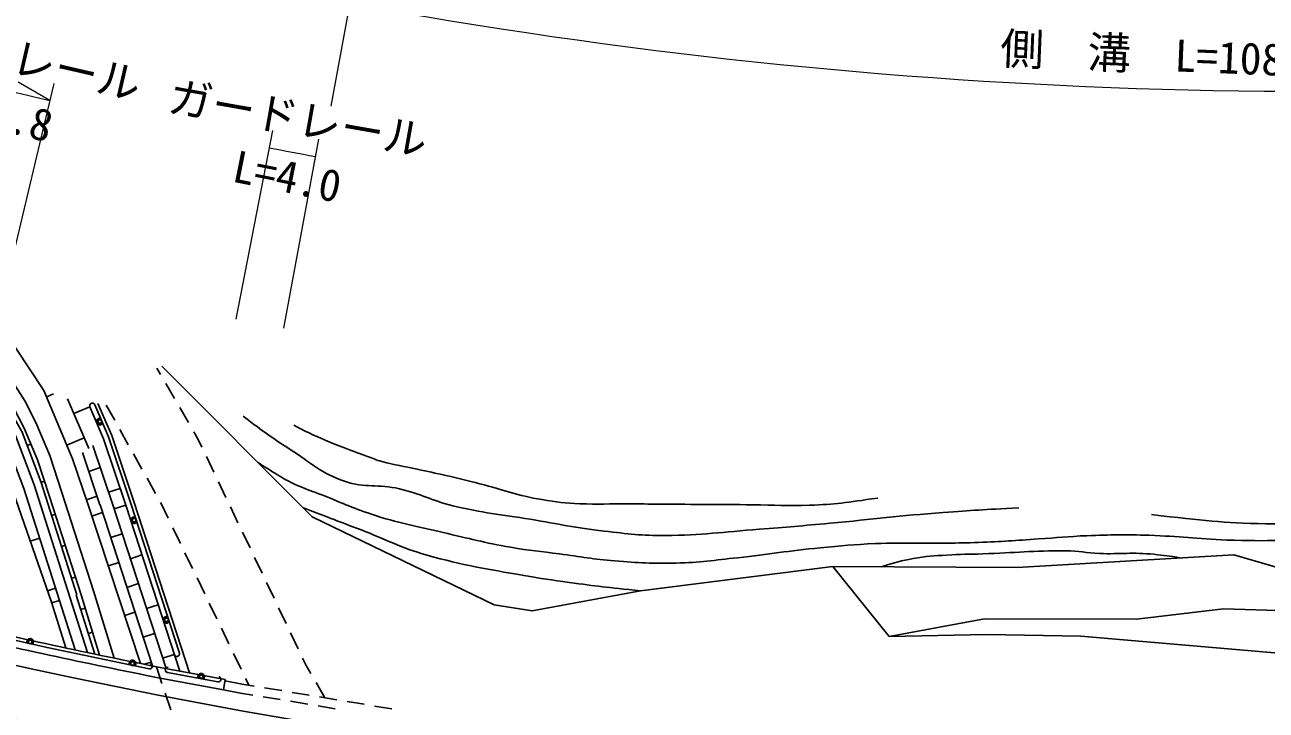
# Model space of a CAD drawing. Units: millimetres at full size, sheet at 1:1000; details may follow other scales. Extents: x 40000 to 680000, y 20000 to 380000.
# Drawn here: x 310850 to 382040, y 280111 to 319379 of the extents above; entities that cross this region are included whole.
import ezdxf
from ezdxf.enums import TextEntityAlignment as Align

# ---------------------------------------------------------------- set-up
doc = ezdxf.new("R2010")
doc.units = ezdxf.units.MM
doc.header["$LTSCALE"] = 1000
doc.linetypes.add('CHAIN', pattern=[18.5, 12, -1.5, 3.5, -1.5])
for name, color, linetype, lineweight in [('M-BGD', 7, 'Continuous', 25), ('M-BMK', 2, 'CHAIN', 13), ('M-STR-HTXT', 7, 'Continuous', 13), ('M-STR-STR1', 1, 'Continuous', 25), ('M-STR-STRC', 7, 'Continuous', 25)]:
    doc.layers.add(name, color=color, linetype=linetype, lineweight=lineweight)
doc.styles.add('ＭＳ ゴシック', font='')
doc.styles.get('ＭＳ ゴシック').set_extended_font_data('MS Gothic')

msp = doc.modelspace()

# ---------------------------------------------------------------- linework, layer by layer
at = {"layer": 'M-BGD'}
for p, q in [((327338, 291193), (318706, 299826)), ((318629, 299352), (318423, 299706)), ((319433, 297968), (318930, 298833)), ((312495, 298236), (312158, 298092)), ((313306, 297948), (314513, 295112)), ((315515, 297591), (316003, 296718)), ((314585, 297495), (313665, 297103)), ((320237, 296585), (319734, 297449)), ((316296, 296195), (316784, 295322)), ((314253, 295723), (313261, 295301)), ((320799, 295617), (320538, 296066)), ((321007, 295183), (320799, 295617)), ((311192, 295359), (310989, 295273)), ((314151, 294879), (315159, 291876)), ((314758, 295271), (315900, 291868)), ((317077, 294798), (317565, 293925)), ((315179, 294018), (314515, 293795)), ((321696, 293740), (321265, 294642)), ((317858, 293402), (318346, 292529)), ((311975, 293225), (311790, 293165)), ((316319, 292819), (315656, 292596)), ((322386, 292296), (321955, 293198)), ((314992, 292373), (314387, 292170)), ((318639, 292005), (318667, 291955)), ((318667, 291955), (319077, 291106)), ((312585, 291335), (312392, 291273)), ((315310, 291427), (314700, 291228)), ((315164, 291876), (318163, 282651)), ((315903, 291868), (318948, 282499)), ((316641, 291860), (315976, 291643)), ((323075, 290852), (322644, 291754)), ((319337, 290566), (319772, 289665)), ((311708, 289960), (311163, 289787)), ((316439, 290217), (315774, 290000)), ((323765, 289408), (323334, 290311)), ((313160, 289552), (312960, 289488)), ((320033, 289125), (320468, 288225)), ((316238, 288574), (315640, 288380)), ((317569, 289007), (316903, 288790)), ((324455, 287965), (324024, 288867)), ((313745, 287736), (313539, 287670)), ((320729, 287684), (321164, 286784)), ((312618, 287101), (312148, 286952)), ((314789, 286940), (315978, 283090)), ((317367, 287364), (316701, 287147)), ((325144, 286521), (324713, 287423)), ((313195, 283676), (312372, 286307)), ((312841, 286401), (312388, 286257)), ((313745, 283559), (312841, 286401)), ((314442, 283411), (313432, 286589)), ((314870, 283321), (313794, 286704)), ((314072, 286719), (315139, 283265)), ((321425, 286243), (321860, 285343)), ((314307, 285959), (314055, 285881)), ((317165, 285721), (316581, 285531)), ((318496, 286153), (317831, 285937)), ((325834, 285077), (325403, 285979)), ((322121, 284803), (322555, 283902)), ((314735, 284573), (314495, 284499)), ((318294, 284511), (317629, 284294)), ((326523, 283633), (326092, 284536)), ((322816, 283362), (323251, 282461)), ((318093, 282868), (317699, 282740)), ((319424, 283300), (318758, 283084)), ((327005, 282626), (326782, 283092)), ((327248, 282208), (327005, 282626)), ((322348, 281863), (318402, 282595)), ((322238, 281273), (318617, 281945)), ((323512, 281921), (323690, 281553)), ((322238, 281273), (322348, 281863)), ((323225, 281092), (322238, 281273)), ((323315, 281604), (322332, 281785)), ((324004, 281490), (323315, 281604)), ((325582, 281229), (324595, 281392)), ((328055, 280826), (327551, 281690)), ((323919, 280977), (323225, 281092)), ((325498, 280716), (324511, 280879)), ((327076, 280454), (326090, 280618)), ((327161, 280968), (326174, 281131)), ((328739, 280706), (327753, 280870)), ((330318, 280445), (329331, 280608)), ((328655, 280193), (327668, 280356)), ((331896, 280184), (330910, 280347))]:
    msp.add_line(p, q, dxfattribs=at)
for points in [[(305921, 302079), (307561, 300607), (309285, 298515), (310696, 296036), (311790, 293165), (313841, 286719)], [(309197, 302204), (310344, 300862), (311932, 298435), (313593, 294518), (314484, 291884), (317489, 282780)], [(305220, 301297), (306801, 299878), (308417, 297917), (309744, 295587), (310799, 292819), (312841, 286401)], [(305634, 301759), (307250, 300308), (308930, 298270), (310306, 295852), (311384, 293023), (313432, 286589)], [(304890, 300858), (306295, 299489), (307860, 297549), (309086, 295244), (310176, 292629), (312372, 286307)], [(314786, 286949), (312973, 292579), (312284, 294707), (311484, 296591), (310854, 297830), (309812, 299465), (308731, 300783)], [(314072, 286719), (312259, 292349), (311581, 294445), (310804, 296274), (310202, 297458), (309204, 299024), (308151, 300307)], [(315046, 297691), (315833, 295841), (317116, 292016), (320293, 282245)], [(314585, 297495), (315365, 295663), (316641, 291860), (319733, 282348)], [(327338, 291193), (337760, 286146), (339955, 285797), (346167, 286942)], [(371411, 284353), (366027, 284450), (360427, 284328), (357185, 288349), (346167, 286942)], [(357185, 288349), (367763, 288282), (380178, 289004), (384666, 287712), (386195, 288029), (392269, 285982), (392482, 284232), (385180, 285743), (379590, 285916), (374612, 285321), (365884, 285341), (360427, 284328)], [(371411, 284353), (384533, 283224), (390328, 281385), (404804, 284002), (410671, 282691), (419035, 282688), (430950, 283120), (433273, 284359)]]:
    msp.add_lwpolyline(points, dxfattribs=at)
msp.add_arc((406302, 720893), 447620, 257.03874, 258.70315, dxfattribs=at)
for points, knots in [([(367865, 291707), (365769, 291599), (365218, 291562), (363523, 291437), (360978, 291250), (359561, 291052), (357020, 290821), (355437, 290677), (354550, 290600), (352966, 290477), (350866, 290313), (349692, 290136), (347586, 290119), (346214, 290108), (345446, 290215), (344082, 290366), (342419, 290550), (341503, 290771), (339852, 291047), (338111, 291338), (337116, 291403), (335401, 291820), (334179, 292118), (333557, 292511), (332331, 292794), (331125, 293073), (330364, 292830), (329191, 293226), (327850, 293679), (327252, 294286), (326064, 295055), (324984, 295753), (324625, 296015), (323370, 296948)], [0, 0, 0, 0, 1, 1, 1, 2, 2, 2, 3, 3, 3, 4, 4, 4, 5, 5, 5, 6, 6, 6, 7, 7, 7, 8, 8, 8, 9, 9, 9, 10, 10, 10, 11, 11, 11, 11]), ([(324239, 294293), (325296, 293618), (325611, 293376), (326574, 292954), (327054, 292744), (327335, 292656), (327823, 292466), (328956, 292025), (329570, 291721), (330724, 291338), (332297, 290816), (333223, 290673), (334836, 290292), (336347, 289934), (337190, 289713), (338719, 289444), (339805, 289254), (340423, 289210), (341516, 289066), (342756, 288903), (343445, 288763), (344691, 288660), (346059, 288546), (346831, 288513), (348204, 288539), (349588, 288565), (350358, 288702), (351735, 288848), (353586, 289043), (354613, 289236), (356466, 289416), (357696, 289537), (358386, 289602), (359621, 289653), (360569, 289692), (361102, 289662), (362051, 289673), (363419, 289689), (364185, 289671), (365552, 289721), (366889, 289770), (367636, 289835), (368972, 289919), (370060, 289988), (370667, 290067), (371756, 290107), (373153, 290158), (373938, 290175), (375335, 290129), (377077, 290071), (378047, 289924), (379788, 289856), (382136, 289766), (383457, 289902), (385803, 289760), (387728, 289644), (388784, 289345), (390705, 289183), (392827, 289004), (394021, 288979), (396146, 288852), (397639, 288762), (398476, 288708), (399970, 288626), (401925, 288519), (403018, 288384), (404976, 288373), (407297, 288359), (408594, 288554), (410914, 288612), (412777, 288658), (413823, 288597), (415685, 288664), (416986, 288712), (417716, 288734), (419010, 288875), (420448, 289031), (421250, 289158), (422677, 289390), (423798, 289572), (424423, 289696), (425539, 289904), (427051, 290186), (427903, 290320), (429405, 290647), (430752, 290941), (431520, 291062), (432837, 291468), (434176, 291882), (434879, 292250), (436183, 292766), (437886, 293440), (438834, 293830), (440531, 294521), (442093, 295156), (442584, 295358), (444527, 296159)], [0, 0, 0, 0, 1, 1, 1, 2, 2, 2, 3, 3, 3, 4, 4, 4, 5, 5, 5, 6, 6, 6, 7, 7, 7, 8, 8, 8, 9, 9, 9, 10, 10, 10, 11, 11, 11, 12, 12, 12, 13, 13, 13, 14, 14, 14, 15, 15, 15, 16, 16, 16, 17, 17, 17, 18, 18, 18, 19, 19, 19, 20, 20, 20, 21, 21, 21, 22, 22, 22, 23, 23, 23, 24, 24, 24, 25, 25, 25, 26, 26, 26, 27, 27, 27, 28, 28, 28, 29, 29, 29, 30, 30, 30, 31, 31, 31, 32, 32, 32, 32]), ([(326273, 296432), (326670, 296224), (326782, 296171), (327112, 296012), (327826, 295669), (328241, 295508), (328978, 295216), (329570, 294981), (329911, 294870), (330510, 294651), (330828, 294535), (330998, 294445), (331324, 294356), (332108, 294145), (332563, 294093), (333356, 293921), (334000, 293781), (334361, 293705), (335002, 293555), (335761, 293377), (336185, 293270), (336941, 293081), (338339, 292734), (339094, 292406), (340515, 292174), (341353, 292036), (341828, 291973), (342677, 291938), (343756, 291893), (344362, 291938), (345443, 291933), (346170, 291930), (346577, 291921), (347304, 291915), (349367, 291899), (350522, 291897), (352586, 291882), (353858, 291872), (354571, 291801), (355842, 291850), (357380, 291910), (357925, 292001), (359760, 292262)], [0, 0, 0, 0, 1, 1, 1, 2, 2, 2, 3, 3, 3, 4, 4, 4, 5, 5, 5, 6, 6, 6, 7, 7, 7, 8, 8, 8, 9, 9, 9, 10, 10, 10, 11, 11, 11, 12, 12, 12, 13, 13, 13, 14, 14, 14, 14]), ([(440083, 295551), (438934, 295091), (438638, 294974), (437719, 294588), (437047, 294305), (436674, 294140), (436004, 293852), (434357, 293146), (433498, 292576), (431787, 292043), (430006, 291487), (428971, 291288), (427132, 290972), (425606, 290711), (424733, 290684), (423192, 290529), (421656, 290373), (420795, 290284), (419255, 290183), (416855, 290026), (415504, 290060), (413102, 289930), (411032, 289818), (409879, 289638), (407807, 289574), (406550, 289535), (405844, 289511), (404588, 289572), (403478, 289625), (402856, 289667), (401749, 289774), (401325, 289815), (401092, 289891), (400667, 289916), (399704, 289972), (399162, 289891), (398198, 289928), (396977, 289976), (396295, 290041), (395075, 290112), (393560, 290199), (392710, 290217), (391197, 290334), (389986, 290427), (389311, 290507), (388102, 290626), (387370, 290698), (386963, 290785), (386228, 290819), (384584, 290896), (383660, 290751), (382015, 290787), (379449, 290844), (378564, 290977), (375464, 291314)], [0, 0, 0, 0, 1, 1, 1, 2, 2, 2, 3, 3, 3, 4, 4, 4, 5, 5, 5, 6, 6, 6, 7, 7, 7, 8, 8, 8, 9, 9, 9, 10, 10, 10, 11, 11, 11, 12, 12, 12, 13, 13, 13, 14, 14, 14, 15, 15, 15, 16, 16, 16, 17, 17, 17, 18, 18, 18, 18]), ([(326828, 291702), (328422, 291094), (328821, 290941), (330098, 290454), (331589, 289884), (332379, 289428), (333915, 288994), (336047, 288392), (337283, 288211), (339465, 287829), (340478, 287653), (341049, 287576), (342067, 287432), (343664, 287206), (344186, 287158), (346167, 286942)], [0, 0, 0, 0, 1, 1, 1, 2, 2, 2, 3, 3, 3, 4, 4, 4, 5, 5, 5, 5]), ([(359977, 288331), (360816, 288588), (361077, 288667), (361801, 288798), (362542, 288932), (362967, 288952), (363719, 288998), (364526, 289048), (364980, 289037), (365788, 289066), (367646, 289132), (368686, 289248), (370545, 289243), (371305, 289241), (371725, 289112), (372485, 289086), (373702, 289043), (374391, 289165), (375603, 289041), (376213, 288978), (376433, 288957), (377159, 288828)], [0, 0, 0, 0, 1, 1, 1, 2, 2, 2, 3, 3, 3, 4, 4, 4, 5, 5, 5, 6, 6, 6, 7, 7, 7, 7])]:
    msp.add_open_spline(points, degree=3, knots=knots, dxfattribs=at)
at = {"layer": 'M-BMK'}
msp.add_arc((384886, 621566), 350000, 251.58911, 277.79874, dxfattribs=at)
at = {"layer": 'M-STR-HTXT'}
for p, q in [((329664, 321606), (328397, 314722)), ((312279, 315048), (310471, 316092)), ((312510, 316021), (309974, 305317)), ((325050, 313320), (322953, 302521)), ((327684, 312820), (325680, 302004))]:
    msp.add_line(p, q, dxfattribs=at)
for radius, start, end in [(306000, 259.56872, 277.13127), (315000, 255.71567, 256.67356), (315000, 259.01439, 259.50366)]:
    msp.add_arc((384886, 621566), radius, start, end, dxfattribs=at)
at = {"layer": 'M-STR-STR1'}
for p, q in [((318402, 282595), (318716, 281646)), ((318904, 281076), (319218, 280127))]:
    msp.add_line(p, q, dxfattribs=at)
msp.add_arc((407148, 723299), 449551, 256.95594, 258.61442, dxfattribs=at)
at = {"layer": 'M-STR-STRC'}
msp.add_line((321925, 281736), (319023, 282275), dxfattribs=at)
for points in [[(314861, 297612), (315646, 295770), (316926, 291954), (319712, 283383)], [(317981, 282473), (312123, 283692), (306261, 285011)]]:
    msp.add_lwpolyline(points, dxfattribs=at)
for centre, radius in [((315150, 296648), 100), ((317120, 290994), 100), ((318974, 285288), 100), ((311156, 284025), 112), ((311156, 284025), 100), ((317025, 282787), 100), ((320962, 282029), 100)]:
    msp.add_circle(centre, radius, dxfattribs=at)
for centre, radius, start, end in [((314723, 297554), 150, 23.04942, 203.04942), ((315150, 296648), 188, 76.17952, 329.91932), ((315150, 296648), 150, 64.45904, 341.6398), ((315150, 296648), 112, 23.04945, 23.04939), ((384886, 621566), 347000, 251.58911, 277.79874), ((317120, 290994), 188, 71.1351, 324.8749), ((317120, 290994), 150, 59.41462, 336.59538), ((317120, 290994), 112, 18.00504, 18.00495), ((318974, 285288), 188, 71.1351, 324.8749), ((318974, 285288), 150, 59.41462, 336.59538), ((318974, 285288), 112, 18.00504, 18.00495), ((311156, 284025), 188, 310.44721, 204.187), ((311156, 284025), 150, 298.72673, 215.90748), ((319569, 283336), 150, 198.005, 18.005), ((317025, 282787), 188, 311.3767, 205.1165), ((317025, 282787), 150, 299.65622, 216.83698), ((317025, 282787), 112, 258.24661, 258.24658), ((318011, 282620), 150, 258.2466, 78.2466), ((319051, 282423), 150, 79.4639, 259.4639), ((320962, 282029), 188, 312.594, 206.33379), ((320962, 282029), 150, 300.87352, 218.05427), ((320962, 282029), 112, 259.46392, 259.46387), ((321952, 281883), 150, 259.4639, 79.4639)]:
    msp.add_arc(centre, radius, start, end, dxfattribs=at)

# ---------------------------------------------------------------- texts
at = {"layer": 'M-STR-HTXT', "style": 'ＭＳ ゴシック'}
for s, rotation, p in [('ガードレール', 347.009, (309832, 316152)), ('側\u3000溝\u3000L=108.0', 357.658, (376096, 316192)), ('ガードレール', 349.979, (326267, 312577))]:
    msp.add_text(s, height=1833, rotation=rotation, dxfattribs=at).set_placement(p, align=Align.BOTTOM_CENTER)
for s, rotation, p in [('L=6.8', 345.866, (309597, 315180)), ('L=4.0', 348.686, (326082, 311594))]:
    msp.add_text(s, height=1833, rotation=rotation, dxfattribs=at).set_placement(p, align=Align.TOP_CENTER)

doc.saveas('drawing.dxf')
